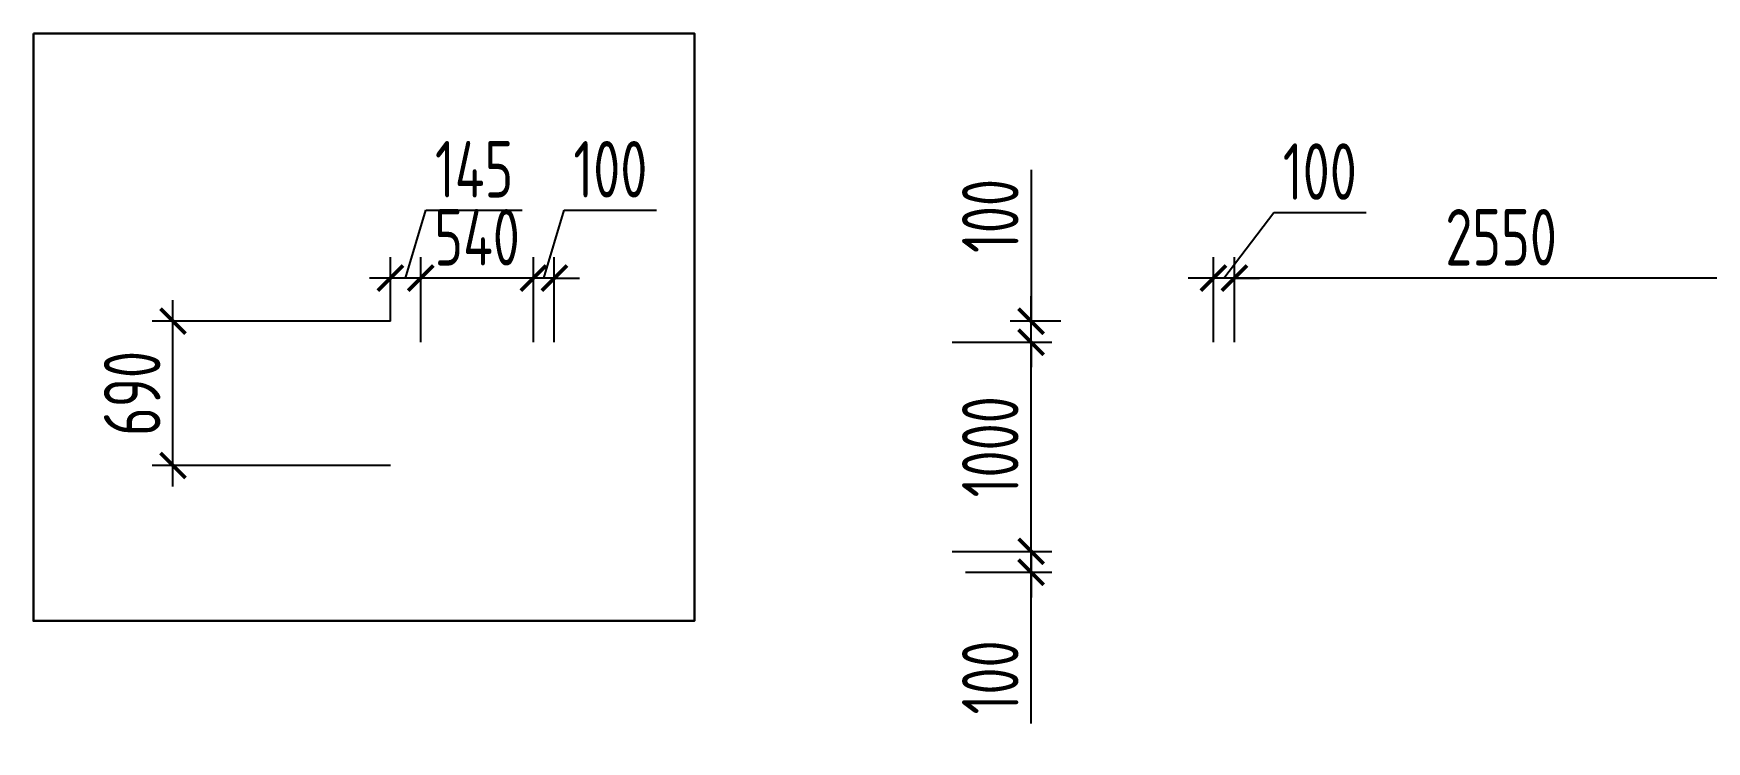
# Model space of a CAD drawing. Header units: millimetres. Extents: x -350007 to 536090, y -888 to 198380.
# Drawn here: x 53753 to 61749, y 117542 to 120926 of the extents above; entities that cross this region are included whole.
import ezdxf

# ---------------------------------------------------------------- set-up
doc = ezdxf.new("R2010")
doc.units = ezdxf.units.MM
doc.layers.add('АР_Размеры нов.', color=15, linetype='Continuous', lineweight=0)
doc.styles.add('ISOCPEUR', font='isocpeur.ttf', dxfattribs={"width": 0.7})
doc.dimstyles.new('R_100', dxfattribs={"dimtxt": 270, "dimasz": 120, "dimexe": 100, "dimexo": 0, "dimgap": 60, "dimtad": 1, "dimdec": 0, "dimrnd": 5, "dimzin": 0, "dimdsep": 46, "dimtxsty": 'ISOCPEUR', "dimblk": 'ARCHTICK', "dimcen": 0, "dimdle": 100, "dimclrd": 256, "dimclre": 256, "dimclrt": 256, "dimadec": 0, "dimazin": 0, "dimtfac": 2, "dimtdec": 0, "dimtofl": 0, "dimtmove": 1, "dimatfit": 3, "dimfxl": 1, "dimtvp": 3, "dimtolj": 1, "dimtzin": 0, "dimarcsym": 0})

# ---------------------------------------------------------------- blocks, each defined once
blk = doc.blocks.new('_ArchTick')
at = {"color": 0, "linetype": 'ByBlock', "const_width": 0.15}
blk.add_lwpolyline([(-0.5, -0.5), (0.5, 0.5)], dxfattribs=at)
blk = doc.blocks.new('*D2241')
at = {"layer": 'Defpoints', "color": 0, "ltscale": 500, "transparency": 16777216}
for p in [(59492.4, 119756.9), (59492.4, 119450.6), (62042.4, 119450.6)]:
    blk.add_point(p, dxfattribs=at)
at = {"layer": 'АР_Размеры нов.', "lineweight": -2, "ltscale": 500, "transparency": 16777216}
for p, q in [((59492.4, 119450.6), (59492.4, 119856.9)), ((62042.4, 119450.6), (62042.4, 119856.9)), ((62142.4, 119756.9), (59392.4, 119756.9))]:
    blk.add_line(p, q, dxfattribs=at)
at = {"layer": 'АР_Размеры нов.', "lineweight": -2, "ltscale": 500, "transparency": 16777216, "xscale": 120, "yscale": 120, "zscale": 120, "rotation": 180}
blk.add_blockref('_ArchTick', (59492.4, 119756.9), dxfattribs=at)
at = {"layer": 'АР_Размеры нов.', "lineweight": -2, "ltscale": 500, "transparency": 16777216, "xscale": 120, "yscale": 120, "zscale": 120}
blk.add_blockref('_ArchTick', (62042.4, 119756.9), dxfattribs=at)
at = {"layer": 'АР_Размеры нов.', "lineweight": 13, "ltscale": 500, "transparency": 16777216, "insert": (60767.4, 119951.9), "char_height": 270, "attachment_point": 5, "style": 'ISOCPEUR'}
blk.add_mtext('\\A1;2550', dxfattribs=at)
blk = doc.blocks.new('*D2242')
at = {"layer": 'Defpoints', "color": 0, "ltscale": 500, "transparency": 16777216}
for p in [(59392.4, 119756.9), (59392.4, 119450.6), (59492.4, 119450.6)]:
    blk.add_point(p, dxfattribs=at)
at = {"layer": 'АР_Размеры нов.', "lineweight": -2, "ltscale": 500, "transparency": 16777216}
for p, q in [((59442.4, 119756.9), (59680.5, 120070.9)), ((59680.5, 120070.9), (60121.8, 120070.9)), ((59392.4, 119450.6), (59392.4, 119856.9)), ((59492.4, 119450.6), (59492.4, 119856.9)), ((59392.4, 119756.9), (59272.4, 119756.9)), ((59492.4, 119756.9), (59392.4, 119756.9)), ((59492.4, 119756.9), (59612.4, 119756.9))]:
    blk.add_line(p, q, dxfattribs=at)
at = {"layer": 'АР_Размеры нов.', "lineweight": -2, "ltscale": 500, "transparency": 16777216, "xscale": 120, "yscale": 120, "zscale": 120}
blk.add_blockref('_ArchTick', (59392.4, 119756.9), dxfattribs=at)
at = {"layer": 'АР_Размеры нов.', "lineweight": -2, "ltscale": 500, "transparency": 16777216, "xscale": 120, "yscale": 120, "zscale": 120, "rotation": 180}
blk.add_blockref('_ArchTick', (59492.4, 119756.9), dxfattribs=at)
at = {"layer": 'АР_Размеры нов.', "lineweight": 13, "ltscale": 500, "transparency": 16777216, "insert": (59901.1, 120265.9), "char_height": 270, "attachment_point": 5, "style": 'ISOCPEUR'}
blk.add_mtext('\\A1;100', dxfattribs=at)
blk = doc.blocks.new('*D2243')
at = {"layer": 'Defpoints', "color": 0, "ltscale": 500, "transparency": 16777216}
for p in [(56142.4, 119756.9), (56142.4, 119450.6), (56242.4, 119450.6)]:
    blk.add_point(p, dxfattribs=at)
at = {"layer": 'АР_Размеры нов.', "lineweight": -2, "ltscale": 500, "transparency": 16777216}
for p, q in [((56192.4, 119756.9), (56289.9, 120081.9)), ((56289.9, 120081.9), (56731.2, 120081.9)), ((56142.4, 119450.6), (56142.4, 119856.9)), ((56242.4, 119450.6), (56242.4, 119856.9)), ((56142.4, 119756.9), (56022.4, 119756.9)), ((56242.4, 119756.9), (56142.4, 119756.9)), ((56242.4, 119756.9), (56362.4, 119756.9))]:
    blk.add_line(p, q, dxfattribs=at)
at = {"layer": 'АР_Размеры нов.', "lineweight": -2, "ltscale": 500, "transparency": 16777216, "xscale": 120, "yscale": 120, "zscale": 120}
blk.add_blockref('_ArchTick', (56142.4, 119756.9), dxfattribs=at)
at = {"layer": 'АР_Размеры нов.', "lineweight": -2, "ltscale": 500, "transparency": 16777216, "xscale": 120, "yscale": 120, "zscale": 120, "rotation": 180}
blk.add_blockref('_ArchTick', (56242.4, 119756.9), dxfattribs=at)
at = {"layer": 'АР_Размеры нов.', "lineweight": 13, "ltscale": 500, "transparency": 16777216, "insert": (56510.5, 120276.9), "char_height": 270, "attachment_point": 5, "style": 'ISOCPEUR'}
blk.add_mtext('\\A1;100', dxfattribs=at)
blk = doc.blocks.new('*D2244')
at = {"layer": 'Defpoints', "color": 0, "ltscale": 500, "transparency": 16777216}
for p in [(55604.3, 119756.9), (55604.3, 119450.6), (56142.4, 119450.6)]:
    blk.add_point(p, dxfattribs=at)
at = {"layer": 'АР_Размеры нов.', "lineweight": -2, "ltscale": 500, "transparency": 16777216}
for p, q in [((55604.3, 119450.6), (55604.3, 119856.9)), ((56142.4, 119450.6), (56142.4, 119856.9)), ((56242.4, 119756.9), (55504.3, 119756.9))]:
    blk.add_line(p, q, dxfattribs=at)
at = {"layer": 'АР_Размеры нов.', "lineweight": -2, "ltscale": 500, "transparency": 16777216, "xscale": 120, "yscale": 120, "zscale": 120, "rotation": 180}
blk.add_blockref('_ArchTick', (55604.3, 119756.9), dxfattribs=at)
at = {"layer": 'АР_Размеры нов.', "lineweight": -2, "ltscale": 500, "transparency": 16777216, "xscale": 120, "yscale": 120, "zscale": 120}
blk.add_blockref('_ArchTick', (56142.4, 119756.9), dxfattribs=at)
at = {"layer": 'АР_Размеры нов.', "lineweight": 13, "ltscale": 500, "transparency": 16777216, "insert": (55873.3, 119951.9), "char_height": 270, "attachment_point": 5, "style": 'ISOCPEUR'}
blk.add_mtext('\\A1;540', dxfattribs=at)
blk = doc.blocks.new('*D2245')
at = {"layer": 'Defpoints', "color": 0, "ltscale": 500, "transparency": 16777216}
for p in [(55459.1, 119756.9), (55459.1, 119550.6), (55604.3, 119450.6)]:
    blk.add_point(p, dxfattribs=at)
at = {"layer": 'АР_Размеры нов.', "lineweight": -2, "ltscale": 500, "transparency": 16777216}
for p, q in [((55531.7, 119756.9), (55629.2, 120081.9)), ((55629.2, 120081.9), (56089.4, 120081.9)), ((55459.1, 119550.6), (55459.1, 119856.9)), ((55604.3, 119450.6), (55604.3, 119856.9)), ((55704.3, 119756.9), (55359.1, 119756.9))]:
    blk.add_line(p, q, dxfattribs=at)
at = {"layer": 'АР_Размеры нов.', "lineweight": -2, "ltscale": 500, "transparency": 16777216, "xscale": 120, "yscale": 120, "zscale": 120, "rotation": 180}
blk.add_blockref('_ArchTick', (55459.1, 119756.9), dxfattribs=at)
at = {"layer": 'АР_Размеры нов.', "lineweight": -2, "ltscale": 500, "transparency": 16777216, "xscale": 120, "yscale": 120, "zscale": 120}
blk.add_blockref('_ArchTick', (55604.3, 119756.9), dxfattribs=at)
at = {"layer": 'АР_Размеры нов.', "lineweight": 13, "ltscale": 500, "transparency": 16777216, "insert": (55859.3, 120276.9), "char_height": 270, "attachment_point": 5, "style": 'ISOCPEUR'}
blk.add_mtext('\\A1;145', dxfattribs=at)
blk = doc.blocks.new('*D4354')
at = {"layer": 'Defpoints', "color": 0, "transparency": 16777216}
for p in [(58144.1, 119450.6), (58520.9, 119450.6), (58144.1, 118450.7)]:
    blk.add_point(p, dxfattribs=at)
at = {"layer": 'АР_Размеры нов.', "lineweight": -2, "transparency": 16777216}
for p, q in [((58520.9, 118350.7), (58520.9, 119550.6)), ((58144.1, 119450.6), (58620.9, 119450.6)), ((58144.1, 118450.7), (58620.9, 118450.7))]:
    blk.add_line(p, q, dxfattribs=at)
at = {"layer": 'АР_Размеры нов.', "lineweight": -2, "transparency": 16777216, "xscale": 120, "yscale": 120, "zscale": 120}
for p, rotation in [((58520.9, 119450.6), 90), ((58520.9, 118450.7), 270)]:
    blk.add_blockref('_ArchTick', p, dxfattribs=dict(at, rotation=rotation))
at = {"layer": 'АР_Размеры нов.', "transparency": 16777216, "insert": (58325.9, 118950.7), "char_height": 270, "attachment_point": 5, "rotation": 90, "style": 'ISOCPEUR'}
blk.add_mtext('\\A1;1000', dxfattribs=at)
blk = doc.blocks.new('*D4355')
at = {"layer": 'Defpoints', "color": 0, "transparency": 16777216}
for p in [(58520.9, 119550.6), (58663.2, 119550.6), (58144.1, 119450.6)]:
    blk.add_point(p, dxfattribs=at)
at = {"layer": 'АР_Размеры нов.', "lineweight": -2, "transparency": 16777216}
for p, q in [((58520.9, 120274.3), (58520.9, 119550.6)), ((58520.9, 119550.6), (58520.9, 119670.6)), ((58663.2, 119550.6), (58420.9, 119550.6)), ((58520.9, 119450.6), (58520.9, 119550.6)), ((58144.1, 119450.6), (58620.9, 119450.6)), ((58520.9, 119450.6), (58520.9, 119330.6))]:
    blk.add_line(p, q, dxfattribs=at)
at = {"layer": 'АР_Размеры нов.', "lineweight": -2, "transparency": 16777216, "xscale": 120, "yscale": 120, "zscale": 120}
for p, rotation in [((58520.9, 119550.6), 270), ((58520.9, 119450.6), 90)]:
    blk.add_blockref('_ArchTick', p, dxfattribs=dict(at, rotation=rotation))
at = {"layer": 'АР_Размеры нов.', "transparency": 16777216, "insert": (58325.9, 120053.7), "char_height": 270, "attachment_point": 5, "rotation": 90, "style": 'ISOCPEUR'}
blk.add_mtext('\\A1;100', dxfattribs=at)
blk = doc.blocks.new('*D4356')
at = {"layer": 'Defpoints', "color": 0, "transparency": 16777216}
for p in [(58207.1, 118450.7), (58207.1, 118350.7), (58520.9, 118350.7)]:
    blk.add_point(p, dxfattribs=at)
at = {"layer": 'АР_Размеры нов.', "lineweight": -2, "transparency": 16777216}
for p, q in [((58520.9, 118450.7), (58520.9, 118570.7)), ((58207.1, 118450.7), (58620.9, 118450.7)), ((58520.9, 118450.7), (58520.9, 118350.7)), ((58207.1, 118350.7), (58620.9, 118350.7)), ((58520.9, 118350.7), (58520.9, 118230.7)), ((58520.9, 117628), (58520.9, 118350.7))]:
    blk.add_line(p, q, dxfattribs=at)
at = {"layer": 'АР_Размеры нов.', "lineweight": -2, "transparency": 16777216, "xscale": 120, "yscale": 120, "zscale": 120}
for p, rotation in [((58520.9, 118450.7), 270), ((58520.9, 118350.7), 90)]:
    blk.add_blockref('_ArchTick', p, dxfattribs=dict(at, rotation=rotation))
at = {"layer": 'АР_Размеры нов.', "transparency": 16777216, "insert": (58325.9, 117848.7), "char_height": 270, "attachment_point": 5, "rotation": 90, "style": 'ISOCPEUR'}
blk.add_mtext('\\A1;100', dxfattribs=at)
blk = doc.blocks.new('*D6582')
at = {"layer": 'Defpoints', "color": 0, "transparency": 16777216}
for p in [(54419.9, 119550.6), (55459.1, 119550.6), (55459.1, 118860.7)]:
    blk.add_point(p, dxfattribs=at)
at = {"layer": 'АР_Размеры нов.', "lineweight": -2, "transparency": 16777216}
for p, q in [((54419.9, 118760.7), (54419.9, 119650.6)), ((55459.1, 119550.6), (54319.9, 119550.6)), ((55459.1, 118860.7), (54319.9, 118860.7))]:
    blk.add_line(p, q, dxfattribs=at)
at = {"layer": 'АР_Размеры нов.', "lineweight": -2, "transparency": 16777216, "xscale": 120, "yscale": 120, "zscale": 120}
for p, rotation in [((54419.9, 119550.6), 90), ((54419.9, 118860.7), 270)]:
    blk.add_blockref('_ArchTick', p, dxfattribs=dict(at, rotation=rotation))
at = {"layer": 'АР_Размеры нов.', "transparency": 16777216, "insert": (54224.9, 119205.7), "char_height": 270, "attachment_point": 5, "rotation": 90, "style": 'ISOCPEUR'}
blk.add_mtext('\\A1;690', dxfattribs=at)

msp = doc.modelspace()

# ---------------------------------------------------------------- linework, layer by layer
at = {"color": 12, "lineweight": 30, "true_color": 0xe00000}
msp.add_lwpolyline([(53753.3, 120925.9), (56911.7, 120925.9), (56911.7, 118118.6), (53753.3, 118118.6)], close=True, dxfattribs=at)

# ---------------------------------------------------------------- dimensions: what is measured, and where the dimension line sits
at = {"layer": 'АР_Размеры нов.', "lineweight": 13, "ltscale": 500}
for base, p1, p2, picture, middle in [((55459.1, 119756.9), (55604.3, 119450.6), (55459.1, 119550.6), '*D2245', (55689.2, 120276.9)), ((56142.4, 119756.9), (56242.4, 119450.6), (56142.4, 119450.6), '*D2243', (56349.9, 120276.9)), ((55604.3, 119756.9), (56142.4, 119450.6), (55604.3, 119450.6), '*D2244', (55873.3, 119951.9)), ((59492.4, 119756.9), (62042.4, 119450.6), (59492.4, 119450.6), '*D2241', (60767.4, 119951.9))]:
    dim = msp.add_linear_dim(base=base, p1=p1, p2=p2, dimstyle='R_100', override={"dimpost": '\\X'}, dxfattribs=at)
    dim.commit()
    dim.dimension.update_dxf_attribs({"geometry": picture, "text_midpoint": middle})
dim = msp.add_linear_dim(base=(59392.4, 119756.9), p1=(59492.4, 119450.6), p2=(59392.4, 119450.6), dimstyle='R_100', override={"dimpost": '\\X'}, dxfattribs=at)
dim.commit()
dim.dimension.update_dxf_attribs({"geometry": '*D2242', "text_midpoint": (59740.5, 120070.9), "dimtype": 160})
at = {"layer": 'АР_Размеры нов.'}
for base, p1, p2, picture, middle in [((58520.9, 119550.6), (58144.1, 119450.6), (58663.2, 119550.6), '*D4355', (58581.1, 120053.7)), ((58520.9, 118350.7), (58207.1, 118450.7), (58207.1, 118350.7), '*D4356', (58560.3, 117848.7))]:
    dim = msp.add_linear_dim(base=base, p1=p1, p2=p2, angle=90, dimstyle='R_100', override={"dimpost": '\\X'}, dxfattribs=at)
    dim.commit()
    dim.dimension.update_dxf_attribs({"geometry": picture, "text_midpoint": middle, "dimtype": 160})
for base, p1, p2, picture, middle in [((54419.9, 119550.6), (55459.1, 118860.7), (55459.1, 119550.6), '*D6582', (54224.9, 119205.7)), ((58520.9, 119450.6), (58144.1, 118450.7), (58144.1, 119450.6), '*D4354', (58325.9, 118950.7))]:
    dim = msp.add_linear_dim(base=base, p1=p1, p2=p2, angle=90, dimstyle='R_100', override={"dimpost": '\\X'}, dxfattribs=at)
    dim.commit()
    dim.dimension.update_dxf_attribs({"geometry": picture, "text_midpoint": middle})

doc.saveas('drawing.dxf')
